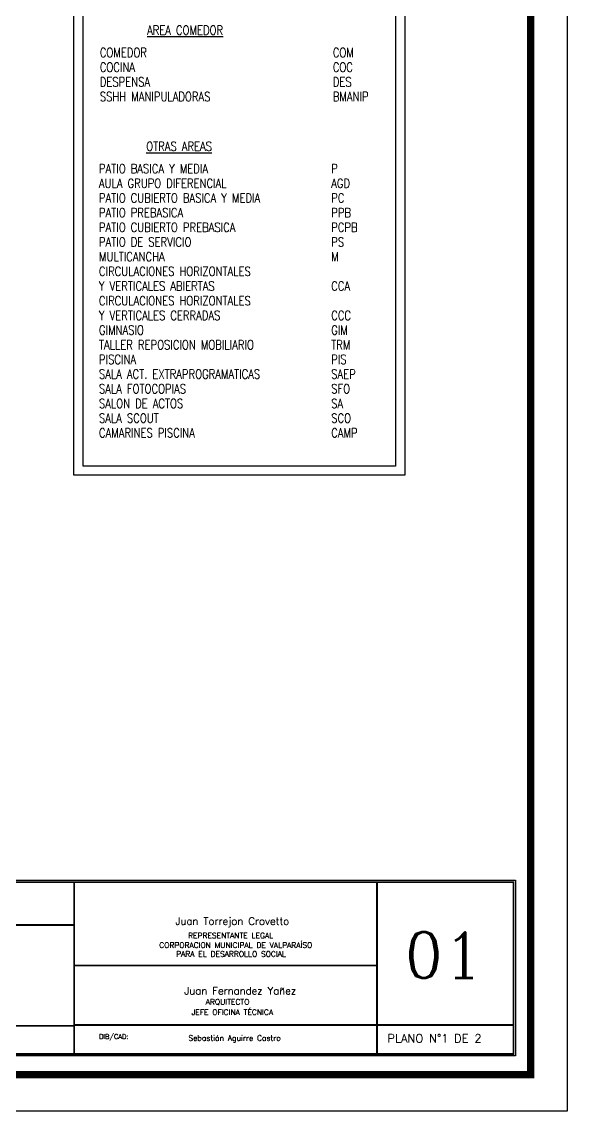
# Model space of a CAD drawing. Extents: x -3099 to -2751, y 5130 to 5248.
# Drawn here: x -2960 to -2930.3, y 5129.5 to 5188.9 of the extents above; entities that cross this region are included whole.
import ezdxf

# ---------------------------------------------------------------- set-up
doc = ezdxf.new("R2010")
doc.units = 0
doc.header["$MEASUREMENT"] = 0
for name, color, linetype in [('COTAS', 7, 'CONTINUOUS'), ('TEXTO', 3, 'CONTINUOUS'), ('VIÑETA', 1, 'CONTINUOUS')]:
    doc.layers.add(name, color=color, linetype=linetype)
doc.styles.add('ROMANC', font='ROMANC', dxfattribs={"height": 0.2})
doc.styles.add('ROMANS', font='romans.shx', dxfattribs={"oblique": 10, "height": 1.3})

msp = doc.modelspace()

# ---------------------------------------------------------------- linework, layer by layer
at = {"layer": 'COTAS'}
msp.add_lwpolyline([(-2930.304, 5248.336), (-2930.304, 5129.536), (-3098.504, 5129.536), (-3098.504, 5248.336)], close=True, dxfattribs=at)
at = {"layer": 'COTAS', "const_width": 0.4}
msp.add_lwpolyline([(-2932.304, 5246.336), (-3092.504, 5246.336), (-3092.504, 5131.536), (-2932.304, 5131.536)], close=True, dxfattribs=at)
at = {"layer": 'COTAS', "color": 3}
msp.add_lwpolyline([(-2957.21, 5226.836), (-2939.168, 5226.836), (-2939.168, 5164.192), (-2957.21, 5164.192)], close=True, dxfattribs=at)
at = {"layer": 'COTAS', "color": 6}
msp.add_lwpolyline([(-2956.71, 5226.336), (-2939.668, 5226.336), (-2939.668, 5164.692), (-2956.71, 5164.692)], close=True, dxfattribs=at)
at = {"layer": 'VIÑETA', "color": 5}
for p, q in [((-3000.788, 5142.023), (-2933.231, 5142.023)), ((-2957.193, 5142.023), (-2957.193, 5132.658)), ((-2933.231, 5142.023), (-2933.231, 5132.658)), ((-2933.231, 5132.658), (-3000.788, 5132.658))]:
    msp.add_line(p, q, dxfattribs=at)
msp.add_lwpolyline([(-3000.888, 5142.123), (-2933.131, 5142.123), (-2933.131, 5132.558), (-3000.888, 5132.558)], close=True, dxfattribs=at)
at = {"layer": 'VIÑETA', "color": 5, "const_width": 0.1}
msp.add_lwpolyline([(-3000.788, 5142.023), (-2933.231, 5142.023), (-2933.231, 5132.658), (-3000.788, 5132.658)], close=True, dxfattribs=at)
for points in [[(-2957.193, 5142.023), (-2957.193, 5132.658)], [(-2940.676, 5142.023), (-2940.676, 5132.7)], [(-3000.788, 5139.683), (-2957.193, 5139.683)], [(-2957.193, 5137.474), (-2940.676, 5137.474)], [(-3000.788, 5134.189), (-2957.193, 5134.189)], [(-2957.193, 5134.232), (-2933.231, 5134.232)]]:
    msp.add_lwpolyline(points, dxfattribs=at)

# ---------------------------------------------------------------- texts
at = {"layer": 'TEXTO', "color": 7, "style": 'ROMANS', "width": 0.8}
for s, p in [('%%UAREA COMEDOR', (-2953.217, 5188.203)), ('%%UOTRAS AREAS', (-2953.261, 5181.875))]:
    msp.add_text(s, height=0.5, dxfattribs=at).set_placement(p)
at = {"layer": 'TEXTO', "color": 4, "style": 'ROMANS', "width": 0.8}
for s, p in [('COMEDOR', (-2955.795, 5186.985)), ('COM', (-2943.09, 5186.985)), ('COCINA', (-2955.795, 5186.185)), ('COC', (-2943.09, 5186.185)), ('DESPENSA', (-2955.795, 5185.385)), ('DES', (-2943.09, 5185.385)), ('SSHH MANIPULADORAS', (-2955.795, 5184.585)), ('BMANIP', (-2943.09, 5184.585)), ('PATIO BASICA Y MEDIA', (-2955.84, 5180.657)), ('P', (-2943.176, 5180.657)), ('AULA GRUPO DIFERENCIAL', (-2955.84, 5179.857)), ('AGD', (-2943.176, 5179.857)), ('PATIO CUBIERTO BASICA Y MEDIA', (-2955.84, 5179.057)), ('PC', (-2943.176, 5179.057)), ('PATIO PREBASICA', (-2955.84, 5178.257)), ('PPB', (-2943.176, 5178.257)), ('PATIO CUBIERTO PREBASICA', (-2955.84, 5177.457)), ('PCPB', (-2943.176, 5177.457)), ('PATIO DE SERVICIO', (-2955.84, 5176.657)), ('PS', (-2943.176, 5176.657)), ('MULTICANCHA', (-2955.84, 5175.857)), ('M', (-2943.176, 5175.857)), ('CIRCULACIONES HORIZONTALES ', (-2955.84, 5175.057)), ('Y VERTICALES ABIERTAS', (-2955.84, 5174.257)), ('CCA', (-2943.176, 5174.257)), ('CIRCULACIONES HORIZONTALES ', (-2955.84, 5173.457)), ('Y VERTICALES CERRADAS', (-2955.84, 5172.657)), ('CCC', (-2943.176, 5172.657)), ('GIMNASIO', (-2955.84, 5171.857)), ('GIM', (-2943.176, 5171.857)), ('TALLER REPOSICION MOBILIARIO', (-2955.84, 5171.057)), ('TRM', (-2943.176, 5171.057)), ('PISCINA', (-2955.84, 5170.257)), ('PIS', (-2943.176, 5170.257)), ('SALA ACT. EXTRAPROGRAMATICAS', (-2955.84, 5169.457)), ('SAEP', (-2943.176, 5169.457)), ('SALA FOTOCOPIAS', (-2955.84, 5168.657)), ('SFO', (-2943.176, 5168.657)), ('SALON DE ACTOS', (-2955.84, 5167.857)), ('SA', (-2943.176, 5167.857)), ('SALA SCOUT', (-2955.84, 5167.057)), ('SCO', (-2943.176, 5167.057)), ('CAMARINES PISCINA', (-2955.84, 5166.257)), ('CAMP', (-2943.176, 5166.257))]:
    msp.add_text(s, height=0.5, dxfattribs=at).set_placement(p)
at = {"layer": 'VIÑETA', "color": 7, "style": 'ROMANS'}
for s, height, p in [('Juan Torrejon Crovetto', 0.4, (-2951.67, 5139.694)), ('REPRESENTANTE LEGAL', 0.3, (-2950.98, 5138.959)), ('CORPORACION MUNICIPAL DE VALPARAÍSO', 0.3, (-2952.552, 5138.437)), ('PARA EL DESARROLLO SOCIAL', 0.3, (-2951.631, 5137.953)), ('Juan Fernandez Yañez', 0.4, (-2951.185, 5135.896)), ('ARQUITECTO', 0.3, (-2950.016, 5135.346)), ('JEFE OFICINA TÉCNICA', 0.3, (-2950.791, 5134.783)), ('DIB/CAD:', 0.2623, (-2955.829, 5133.474)), ('Sebastián Aguirre Castro', 0.3, (-2950.963, 5133.374)), ('PLANO N°1 DE 2', 0.45701, (-2940.112, 5133.273))]:
    msp.add_text(s, height=height, dxfattribs=at).set_placement(p)
at = {"layer": 'VIÑETA', "style": 'ROMANC'}
msp.add_text('01', height=2.5, dxfattribs=at).set_placement((-2939.197, 5136.8))

doc.saveas('drawing.dxf')
